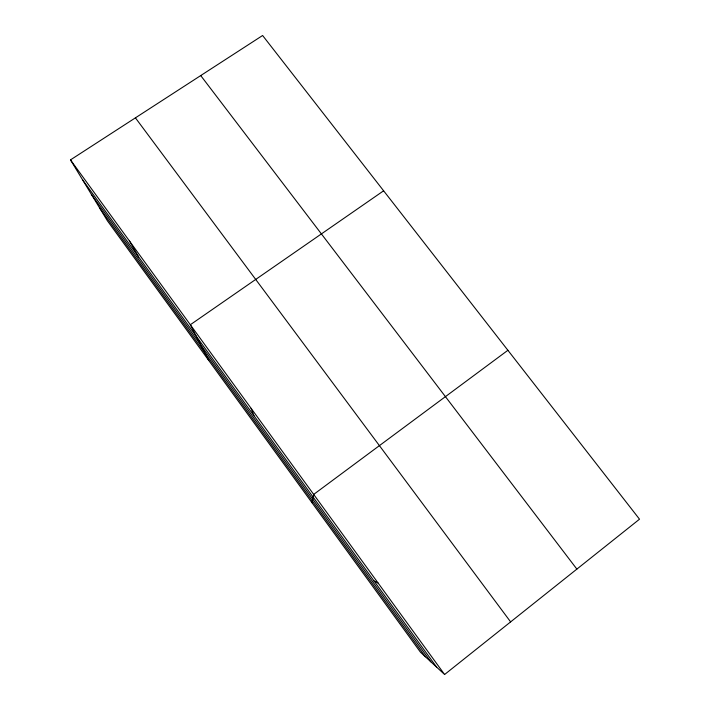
<?xml version="1.0" encoding="UTF-8"?>
<svg xmlns="http://www.w3.org/2000/svg" width="710" height="710" viewBox="0 0 710 710"><rect width="100%" height="100%" fill="white"/><g stroke="black" fill="none" stroke-linecap="round" stroke-linejoin="round"><path stroke-width="1.06" d="M311.983 502.689L313.678 494.417L507.898 350.287M444.602 674.5L639.515 519.196L262.611 35.5L70.485 159.892L107.387 220.757L420.524 652.268L444.602 674.5L70.485 159.892M383.622 190.795L190.333 324.745L208.704 360.369M374.028 580.949L378.155 583.096M200.726 75.571L576.875 569.109M135.424 117.851L510.623 621.889M82.493 179.701L436.685 667.187M91.386 194.354L430.881 661.827M99.817 208.27L425.405 656.777M129.531 241.107L138.619 256.949M251.1 408.339L253.914 415.634"/></g></svg>
